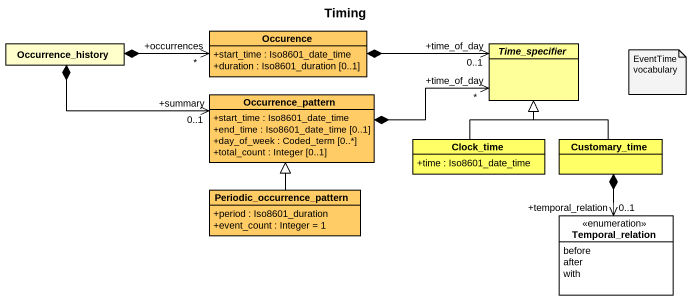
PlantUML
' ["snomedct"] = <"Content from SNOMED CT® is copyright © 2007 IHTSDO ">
@startuml
title Timing
hide circle
hide empty members
skinparam classAttributeIconSize 0
class Occurrence_history
class Occurence #FFCC66 {
  +start_time : Iso8601_date_time
  +duration : Iso8601_duration [0..1]
}
abstract class Time_specifier #FFFF99
class Occurrence_pattern #FFCC66 {
  +start_time : Iso8601_date_time
  +end_time : Iso8601_date_time [0..1]
  +day_of_week : Coded_term [0..*]
  +total_count : Integer [0..1]
}
class Clock_time #FFFF66 {
  +time : Iso8601_date_time
}
class Customary_time #FFFF66
class Periodic_occurrence_pattern #FFCC66 {
  +period : Iso8601_duration
  +event_count : Integer = 1
}
enum Temporal_relation #FFFFFF {
  before
  after
  with
}
Occurrence_history *-right-> "+occurrences\n*" Occurence
Occurrence_history *-right-> "+summary\n0..1" Occurrence_pattern
Occurence *-right-> "+time_of_day\n0..1" Time_specifier
Occurrence_pattern *-right-> "+time_of_day\n*" Time_specifier
Clock_time -up-|> Time_specifier
Customary_time -up-|> Time_specifier
Customary_time *--> "+temporal_relation\n0..1" Temporal_relation
Periodic_occurrence_pattern -up-|> Occurrence_pattern
note as N1
  EventTime vocabulary
end note
@enduml
